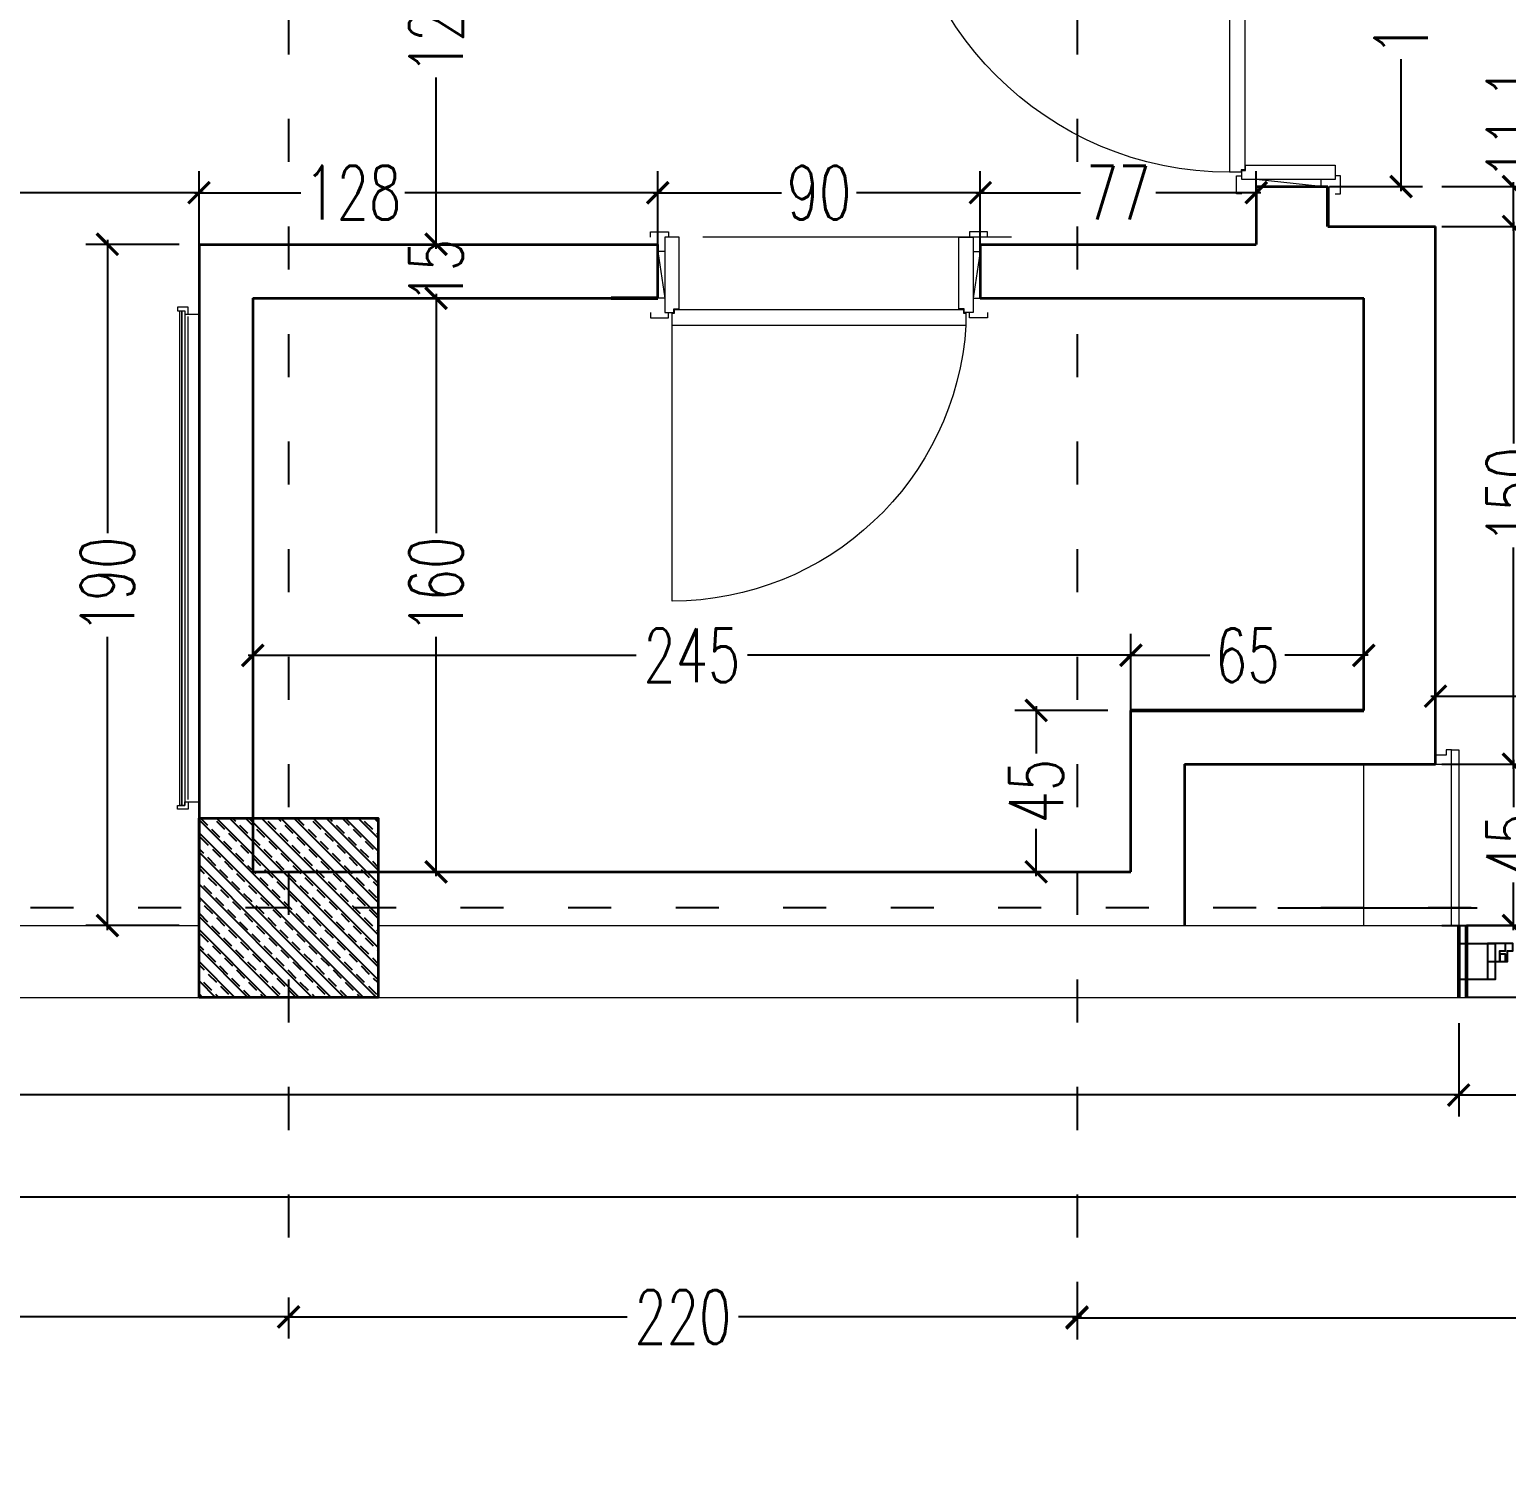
# Model space of a CAD drawing. Header units: centimetres. Extents: x -3207095 to 15275363, y -32656 to 4798027.
# Drawn here: x 690689.6 to 691101.7, y 4436687.6 to 4437088.7 of the extents above; entities that cross this region are included whole.
import ezdxf

# ---------------------------------------------------------------- set-up
doc = ezdxf.new("R2010")
doc.units = ezdxf.units.CM
doc.linetypes.add('ACAD_ISO03W100', pattern=[30, 12, -18])
doc.linetypes.add('DUZ', pattern=[500, 500])
doc.layers.get('0').update_dxf_attribs({"color": 1, "linetype": 'DUZ'})
for name, color, linetype in [('0 MC MAHAL', 94, 'Continuous'), ('AGAC', 116, 'Continuous'), ('DIM', 1, 'DUZ'), ('KOLTAR_F', 145, 'Continuous'), ('PEN', 161, 'Continuous'), ('pen.kap.olc', 205, 'Continuous')]:
    doc.layers.add(name, color=color, linetype=linetype)
for name, color, linetype, lineweight in [('DUV', 220, 'Continuous', 50), ('DUVAR', 7, 'Continuous', 35), ('FE_MOBTEF.2', 33, 'Continuous', 18), ('iç duvar', 7, 'Continuous', 50), ('KAPEN', 151, 'Continuous', 9), ('KOLON_F', 3, 'Continuous', 35)]:
    doc.layers.add(name, color=color, linetype=linetype, lineweight=lineweight)
doc.styles.add('DIM', font='ROMANSTW.SHX', dxfattribs={"width": 0.7})
doc.dimstyles.new('1_100', dxfattribs={"dimtxt": 15, "dimasz": 6, "dimexe": 6, "dimexo": 0, "dimgap": 2, "dimtad": 0, "dimdec": 1, "dimzin": 11, "dimdsep": 46, "dimtxsty": 'DIM', "dimblk": 'ARCHTICK', "dimcen": 3, "dimdle": 1.25, "dimclrt": 2, "dimadec": 0, "dimazin": 0, "dimtfac": 1.25, "dimtdec": 1, "dimtix": 1, "dimtofl": 0, "dimtmove": 1, "dimatfit": 3, "dimldrblk": 'ARCHTICK', "dimfxl": 20, "dimfxlon": 1, "dimtolj": 1, "dimtzin": 0, "dimarcsym": 0})

# ---------------------------------------------------------------- blocks, each defined once
blk = doc.blocks.new('new block')
at = {"layer": 'KAPEN'}
for p, q in [((105202.0528, 48261.8596), (105202.0198, 48261.8596)), ((105202.0528, 48261.8526), (105202.0528, 48261.8596)), ((105202.0628, 48261.8526), (105202.0528, 48261.8526)), ((105202.0628, 48261.0466), (105202.0628, 48261.8526)), ((105201.2498, 48261.0396), (105202.0528, 48261.0396)), ((105202.0528, 48261.0466), (105202.0628, 48261.0466)), ((105202.0528, 48261.0396), (105202.0528, 48261.0466))]:
    blk.add_line(p, q, dxfattribs=at)
for points in [[(105202.0548, 48261.9196), (105202.0398, 48261.9196), (105202.0398, 48261.8696), (105202.0548, 48261.8696)], [(105202.2648, 48261.9196), (105202.2798, 48261.9196), (105202.2798, 48261.8696), (105202.2648, 48261.8696)], [(105202.2248, 48261.8796), (105202.2248, 48261.8996), (105202.0948, 48261.8796), (105202.0948, 48261.8996)], [(105202.0198, 48261.0396), (105202.0198, 48261.8596)], [(105202.0548, 48260.9796), (105202.0398, 48260.9796), (105202.0398, 48261.0296), (105202.0548, 48261.0296)], [(105202.2248, 48261.0196), (105202.2248, 48260.9996), (105202.0948, 48261.0196), (105202.0948, 48260.9996)], [(105202.2648, 48260.9796), (105202.2798, 48260.9796), (105202.2798, 48261.0296), (105202.2648, 48261.0296)]]:
    blk.add_lwpolyline(points, dxfattribs=at)
for points in [[(105202.0548, 48261.8796), (105202.0548, 48261.8546), (105202.0648, 48261.8546), (105202.0648, 48261.8396), (105202.2648, 48261.8396), (105202.2648, 48261.8796)], [(105202.0548, 48261.0196), (105202.0548, 48261.0446), (105202.0648, 48261.0446), (105202.0648, 48261.0596), (105202.2648, 48261.0596), (105202.2648, 48261.0196)]]:
    blk.add_lwpolyline(points, close=True, dxfattribs=at)
blk.add_arc((105202.0715, 48261.0396), 0.8216, 93.6023, 180, dxfattribs=at)
blk = doc.blocks.new('K210')
for p, q in [((0.04, 0.985), (0.04, 0.032)), ((0.96, 0.032), (0.96, 0.065)), ((0.04, 0.032), (0.047, 0.032)), ((0.047, 0.032), (0.047, 0.022)), ((0.047, 0.022), (0.953, 0.022)), ((0.953, 0.032), (0.96, 0.032)), ((0.953, 0.022), (0.953, 0.032))]:
    blk.add_line(p, q)
for points in [[(-0.02, 0.03), (-0.02, 0.045), (0.03, 0.045), (0.03, 0.03)], [(0.04, 0.065), (0.96, 0.065)], [(1.02, 0.03), (1.02, 0.045), (0.97, 0.045), (0.97, 0.03)], [(0.02, -0.19), (0, -0.19), (0.02, -0.01), (0, -0.01)], [(0.98, -0.19), (1, -0.19), (0.98, -0.01), (1, -0.01)], [(-0.02, -0.23), (-0.02, -0.245), (0.03, -0.245), (0.03, -0.23)], [(1.02, -0.23), (1.02, -0.245), (0.97, -0.245), (0.97, -0.23)]]:
    blk.add_lwpolyline(points)
for points in [[(0.02, 0.03), (0.045, 0.03), (0.045, 0.02), (0.06, 0.02), (0.06, -0.23), (0.02, -0.23)], [(0.98, 0.03), (0.955, 0.03), (0.955, 0.02), (0.94, 0.02), (0.94, -0.23), (0.98, -0.23)]]:
    blk.add_lwpolyline(points, close=True)
blk.add_arc((0.04, 0.065), 0.92, 0, 90)
blk = doc.blocks.new('rgtkjıtdkfgölv')
at = {"layer": 'FE_MOBTEF.2'}
for p, q in [((104445.9079, 48877.9319), (104445.8879, 48877.9319)), ((104445.8879, 48877.9319), (104445.8879, 48877.9019)), ((104445.9076, 48877.9319), (104445.9076, 48877.9619)), ((104445.9079, 48877.9219), (104445.9079, 48877.9319)), ((104447.2612, 48877.9319), (104445.9143, 48877.9319)), ((104447.2679, 48877.9319), (104447.2679, 48877.9619)), ((104447.2679, 48877.9319), (104447.2879, 48877.9319)), ((104447.2679, 48877.9219), (104447.2679, 48877.9319)), ((104447.2879, 48877.9319), (104447.2879, 48877.9019)), ((104445.8879, 48877.9019), (104445.8979, 48877.9019)), ((104445.8979, 48877.9139), (104445.8979, 48877.9219)), ((104445.8979, 48877.9219), (104447.2779, 48877.9219)), ((104445.8979, 48877.9219), (104445.9079, 48877.9219)), ((104445.8979, 48877.9019), (104445.8979, 48877.9219)), ((104445.8979, 48877.9079), (104445.8979, 48877.9139)), ((104445.8979, 48877.9139), (104447.2779, 48877.9139)), ((104447.2779, 48877.9139), (104445.8979, 48877.9139)), ((104447.2779, 48877.9079), (104445.8979, 48877.9079)), ((104447.2779, 48877.9219), (104447.2679, 48877.9219)), ((104447.2779, 48877.9019), (104447.2779, 48877.9219)), ((104447.2779, 48877.9219), (104447.2779, 48877.9139)), ((104447.2779, 48877.9139), (104447.2779, 48877.9079)), ((104447.2879, 48877.9019), (104447.2779, 48877.9019))]:
    blk.add_line(p, q, dxfattribs=at)
blk = doc.blocks.new('_ArchTick')
at = {"color": 0, "linetype": 'ByBlock', "const_width": 0.15}
blk.add_lwpolyline([(-0.5, -0.5), (0.5, 0.5)], dxfattribs=at)
blk = doc.blocks.new('*D4764')
at = {"layer": 'Defpoints', "color": 0, "linetype": 'Continuous', "lineweight": 5, "transparency": 16777216}
for p in [(691256.93, 4439776.56), (691076.93, 4439758.74), (691256.93, -32656.41)]:
    blk.add_point(p, dxfattribs=at)
at = {"layer": 'DIM', "color": 0, "linetype": 'Continuous', "lineweight": -2, "transparency": 16777216}
for p, q in [((691076.93, 4439758.74), (691076.93, 4439782.56)), ((691256.93, 4439756.56), (691256.93, 4439782.56)), ((691075.68, 4439776.56), (691152.43, 4439776.56)), ((691258.18, 4439776.56), (691181.43, 4439776.56))]:
    blk.add_line(p, q, dxfattribs=at)
at = {"layer": 'DIM', "color": 0, "linetype": 'Continuous', "lineweight": -2, "transparency": 16777216, "xscale": 6, "yscale": 6, "zscale": 6, "rotation": 180}
blk.add_blockref('_ArchTick', (691076.93, 4439776.56), dxfattribs=at)
at = {"layer": 'DIM', "color": 0, "linetype": 'Continuous', "lineweight": -2, "transparency": 16777216, "xscale": 6, "yscale": 6, "zscale": 6}
blk.add_blockref('_ArchTick', (691256.93, 4439776.56), dxfattribs=at)
at = {"layer": 'DIM', "color": 2, "linetype": 'Continuous', "lineweight": 5, "transparency": 16777216, "insert": (691166.93, 4439776.56), "char_height": 15, "attachment_point": 5, "style": 'DIM'}
blk.add_mtext('\\A1;180', dxfattribs=at)
blk = doc.blocks.new('*D4738')
at = {"layer": 'Defpoints', "color": 0, "linetype": 'Continuous', "lineweight": 5, "transparency": 16777216}
for p in [(690216.93, 4436818.74), (691088.43, 4436818.74), (691088.43, 4436791.51)]:
    blk.add_point(p, dxfattribs=at)
at = {"layer": 'DIM', "color": 0, "linetype": 'Continuous', "lineweight": -2, "transparency": 16777216}
for p, q in [((690216.93, 4436811.51), (690216.93, 4436785.51)), ((691088.43, 4436811.51), (691088.43, 4436785.51)), ((690215.68, 4436791.51), (690630.68, 4436791.51)), ((691089.68, 4436791.51), (690674.68, 4436791.51))]:
    blk.add_line(p, q, dxfattribs=at)
at = {"layer": 'DIM', "color": 0, "linetype": 'Continuous', "lineweight": -2, "transparency": 16777216, "xscale": 6, "yscale": 6, "zscale": 6, "rotation": 180}
blk.add_blockref('_ArchTick', (690216.93, 4436791.51), dxfattribs=at)
at = {"layer": 'DIM', "color": 0, "linetype": 'Continuous', "lineweight": -2, "transparency": 16777216, "xscale": 6, "yscale": 6, "zscale": 6}
blk.add_blockref('_ArchTick', (691088.43, 4436791.51), dxfattribs=at)
at = {"layer": 'DIM', "color": 2, "linetype": 'Continuous', "lineweight": 5, "transparency": 16777216, "insert": (690652.68, 4436791.51), "char_height": 15, "attachment_point": 5, "style": 'DIM'}
blk.add_mtext('\\A1;871.5', dxfattribs=at)
blk = doc.blocks.new('*D4739')
at = {"layer": 'Defpoints', "color": 0, "linetype": 'Continuous', "lineweight": 5, "transparency": 16777216}
for p in [(691088.43, 4436818.74), (691256.93, 4436818.74), (691256.93, 4436791.51)]:
    blk.add_point(p, dxfattribs=at)
at = {"layer": 'DIM', "color": 0, "linetype": 'Continuous', "lineweight": -2, "transparency": 16777216}
for p, q in [((691088.43, 4436811.51), (691088.43, 4436785.51)), ((691256.93, 4436811.51), (691256.93, 4436785.51)), ((691087.18, 4436791.51), (691150.68, 4436791.51)), ((691258.18, 4436791.51), (691194.68, 4436791.51))]:
    blk.add_line(p, q, dxfattribs=at)
at = {"layer": 'DIM', "color": 0, "linetype": 'Continuous', "lineweight": -2, "transparency": 16777216, "xscale": 6, "yscale": 6, "zscale": 6, "rotation": 180}
blk.add_blockref('_ArchTick', (691088.43, 4436791.51), dxfattribs=at)
at = {"layer": 'DIM', "color": 0, "linetype": 'Continuous', "lineweight": -2, "transparency": 16777216, "xscale": 6, "yscale": 6, "zscale": 6}
blk.add_blockref('_ArchTick', (691256.93, 4436791.51), dxfattribs=at)
at = {"layer": 'DIM', "color": 2, "linetype": 'Continuous', "lineweight": 5, "transparency": 16777216, "insert": (691172.68, 4436791.51), "char_height": 15, "attachment_point": 5, "style": 'DIM'}
blk.add_mtext('\\A1;168.5', dxfattribs=at)
blk = doc.blocks.new('*D4741')
at = {"layer": 'Defpoints', "color": 0, "linetype": 'Continuous', "lineweight": 5, "transparency": 16777216}
for p in [(690216.93, 4436785.51), (693966.93, 4436785.51), (693966.93, 4436763.08)]:
    blk.add_point(p, dxfattribs=at)
at = {"layer": 'DIM', "color": 0, "linetype": 'Continuous', "lineweight": -2, "transparency": 16777216}
for p, q in [((690216.93, 4436783.08), (690216.93, 4436757.08)), ((693966.93, 4436783.08), (693966.93, 4436757.08)), ((690215.68, 4436763.08), (692071.43, 4436763.08)), ((693968.18, 4436763.08), (692112.43, 4436763.08))]:
    blk.add_line(p, q, dxfattribs=at)
at = {"layer": 'DIM', "color": 0, "linetype": 'Continuous', "lineweight": -2, "transparency": 16777216, "xscale": 6, "yscale": 6, "zscale": 6, "rotation": 180}
blk.add_blockref('_ArchTick', (690216.93, 4436763.08), dxfattribs=at)
at = {"layer": 'DIM', "color": 0, "linetype": 'Continuous', "lineweight": -2, "transparency": 16777216, "xscale": 6, "yscale": 6, "zscale": 6}
blk.add_blockref('_ArchTick', (693966.93, 4436763.08), dxfattribs=at)
at = {"layer": 'DIM', "color": 2, "linetype": 'Continuous', "lineweight": 5, "transparency": 16777216, "insert": (692091.93, 4436763.08), "char_height": 15, "attachment_point": 5, "style": 'DIM'}
blk.add_mtext('\\A1;3750', dxfattribs=at)
blk = doc.blocks.new('*D4743')
at = {"layer": 'Defpoints', "color": 0, "linetype": 'Continuous', "lineweight": 5, "transparency": 16777216}
for p in [(690241.93, 4436735.04), (690761.93, 4436735.04), (690761.93, 4436729.6)]:
    blk.add_point(p, dxfattribs=at)
at = {"layer": 'DIM', "color": 0, "linetype": 'Continuous', "lineweight": -2, "transparency": 16777216}
for p, q in [((690241.93, 4436735.04), (690241.93, 4436723.6)), ((690761.93, 4436735.04), (690761.93, 4436723.6)), ((690240.68, 4436729.6), (690486.43, 4436729.6)), ((690763.18, 4436729.6), (690517.43, 4436729.6))]:
    blk.add_line(p, q, dxfattribs=at)
at = {"layer": 'DIM', "color": 0, "linetype": 'Continuous', "lineweight": -2, "transparency": 16777216, "xscale": 6, "yscale": 6, "zscale": 6, "rotation": 180}
blk.add_blockref('_ArchTick', (690241.93, 4436729.6), dxfattribs=at)
at = {"layer": 'DIM', "color": 0, "linetype": 'Continuous', "lineweight": -2, "transparency": 16777216, "xscale": 6, "yscale": 6, "zscale": 6}
blk.add_blockref('_ArchTick', (690761.93, 4436729.6), dxfattribs=at)
at = {"layer": 'DIM', "color": 2, "linetype": 'Continuous', "lineweight": 5, "transparency": 16777216, "insert": (690501.93, 4436729.6), "char_height": 15, "attachment_point": 5, "style": 'DIM'}
blk.add_mtext('\\A1;520', dxfattribs=at)
blk = doc.blocks.new('*D4744')
at = {"layer": 'Defpoints', "color": 0, "linetype": 'Continuous', "lineweight": 5, "transparency": 16777216}
for p in [(690981.93, 4436739.41), (690761.93, 4436735.04), (690981.93, 4436729.6)]:
    blk.add_point(p, dxfattribs=at)
at = {"layer": 'DIM', "color": 0, "linetype": 'Continuous', "lineweight": -2, "transparency": 16777216}
for p, q in [((690981.93, 4436739.41), (690981.93, 4436723.6)), ((690761.93, 4436735.04), (690761.93, 4436723.6)), ((690760.68, 4436729.6), (690856.43, 4436729.6)), ((690983.18, 4436729.6), (690887.43, 4436729.6))]:
    blk.add_line(p, q, dxfattribs=at)
at = {"layer": 'DIM', "color": 0, "linetype": 'Continuous', "lineweight": -2, "transparency": 16777216, "xscale": 6, "yscale": 6, "zscale": 6, "rotation": 180}
blk.add_blockref('_ArchTick', (690761.93, 4436729.6), dxfattribs=at)
at = {"layer": 'DIM', "color": 0, "linetype": 'Continuous', "lineweight": -2, "transparency": 16777216, "xscale": 6, "yscale": 6, "zscale": 6}
blk.add_blockref('_ArchTick', (690981.93, 4436729.6), dxfattribs=at)
at = {"layer": 'DIM', "color": 2, "linetype": 'Continuous', "lineweight": 5, "transparency": 16777216, "insert": (690871.93, 4436729.6), "char_height": 15, "attachment_point": 5, "style": 'DIM'}
blk.add_mtext('\\A1;220', dxfattribs=at)
blk = doc.blocks.new('*D4745')
at = {"layer": 'Defpoints', "color": 0, "linetype": 'Continuous', "lineweight": 5, "transparency": 16777216}
for p in [(690981.93, 4436735.04), (691281.93, 4436736.51), (691281.93, 4436729.32)]:
    blk.add_point(p, dxfattribs=at)
at = {"layer": 'DIM', "color": 0, "linetype": 'Continuous', "lineweight": -2, "transparency": 16777216}
for p, q in [((690981.93, 4436735.04), (690981.93, 4436723.32)), ((691281.93, 4436736.51), (691281.93, 4436723.32)), ((690980.68, 4436729.32), (691116.43, 4436729.32)), ((691283.18, 4436729.32), (691147.43, 4436729.32))]:
    blk.add_line(p, q, dxfattribs=at)
at = {"layer": 'DIM', "color": 0, "linetype": 'Continuous', "lineweight": -2, "transparency": 16777216, "xscale": 6, "yscale": 6, "zscale": 6, "rotation": 180}
blk.add_blockref('_ArchTick', (690981.93, 4436729.32), dxfattribs=at)
at = {"layer": 'DIM', "color": 0, "linetype": 'Continuous', "lineweight": -2, "transparency": 16777216, "xscale": 6, "yscale": 6, "zscale": 6}
blk.add_blockref('_ArchTick', (691281.93, 4436729.32), dxfattribs=at)
at = {"layer": 'DIM', "color": 2, "linetype": 'Continuous', "lineweight": 5, "transparency": 16777216, "insert": (691131.93, 4436729.32), "char_height": 15, "attachment_point": 5, "style": 'DIM'}
blk.add_mtext('\\A1;300', dxfattribs=at)
blk = doc.blocks.new('*D5756')
at = {"layer": 'Defpoints', "color": 0, "linetype": 'Continuous', "lineweight": 5, "transparency": 16777216}
for p in [(690786.93, 4437150.74), (690786.93, 4437028.74), (690803.08, 4437028.74)]:
    blk.add_point(p, dxfattribs=at)
at = {"layer": 'DIM', "color": 0, "linetype": 'Continuous', "lineweight": -2, "transparency": 16777216}
for p, q in [((690786.93, 4437150.74), (690809.08, 4437150.74)), ((690803.08, 4437151.99), (690803.08, 4437104.24)), ((690803.08, 4437027.49), (690803.08, 4437075.24)), ((690786.93, 4437028.74), (690809.08, 4437028.74))]:
    blk.add_line(p, q, dxfattribs=at)
at = {"layer": 'DIM', "color": 0, "linetype": 'Continuous', "lineweight": -2, "transparency": 16777216, "xscale": 6, "yscale": 6, "zscale": 6}
for p, rotation in [((690803.08, 4437150.74), 90), ((690803.08, 4437028.74), 270)]:
    blk.add_blockref('_ArchTick', p, dxfattribs=dict(at, rotation=rotation))
at = {"layer": 'DIM', "color": 2, "linetype": 'Continuous', "lineweight": 5, "transparency": 16777216, "insert": (690803.08, 4437089.74), "char_height": 15, "attachment_point": 5, "rotation": 90, "style": 'DIM'}
blk.add_mtext('\\A1;122', dxfattribs=at)
blk = doc.blocks.new('*D5757')
at = {"layer": 'Defpoints', "color": 0, "linetype": 'Continuous', "lineweight": 5, "transparency": 16777216}
for p in [(690736.93, 4437028.74), (690711.37, 4436838.74), (690736.93, 4436838.74)]:
    blk.add_point(p, dxfattribs=at)
at = {"layer": 'DIM', "color": 0, "linetype": 'Continuous', "lineweight": -2, "transparency": 16777216}
for p, q in [((690731.37, 4437028.74), (690705.37, 4437028.74)), ((690711.37, 4437029.99), (690711.37, 4436948.24)), ((690711.37, 4436837.49), (690711.37, 4436919.24)), ((690731.37, 4436838.74), (690705.37, 4436838.74))]:
    blk.add_line(p, q, dxfattribs=at)
at = {"layer": 'DIM', "color": 0, "linetype": 'Continuous', "lineweight": -2, "transparency": 16777216, "xscale": 6, "yscale": 6, "zscale": 6}
for p, rotation in [((690711.37, 4437028.74), 90), ((690711.37, 4436838.74), 270)]:
    blk.add_blockref('_ArchTick', p, dxfattribs=dict(at, rotation=rotation))
at = {"layer": 'DIM', "color": 2, "linetype": 'Continuous', "lineweight": 5, "transparency": 16777216, "insert": (690711.37, 4436933.74), "char_height": 15, "attachment_point": 5, "rotation": 90, "style": 'DIM'}
blk.add_mtext('\\A1;190', dxfattribs=at)
blk = doc.blocks.new('*D5758')
at = {"layer": 'Defpoints', "color": 0, "linetype": 'Continuous', "lineweight": 5, "transparency": 16777216}
for p in [(690751.93, 4436914.13), (690751.93, 4436898.74), (690996.93, 4436898.74)]:
    blk.add_point(p, dxfattribs=at)
at = {"layer": 'DIM', "color": 0, "linetype": 'Continuous', "lineweight": -2, "transparency": 16777216}
for p, q in [((690751.93, 4436898.74), (690751.93, 4436920.13)), ((690996.93, 4436898.74), (690996.93, 4436920.13)), ((690750.68, 4436914.13), (690858.93, 4436914.13)), ((690998.18, 4436914.13), (690889.93, 4436914.13))]:
    blk.add_line(p, q, dxfattribs=at)
at = {"layer": 'DIM', "color": 0, "linetype": 'Continuous', "lineweight": -2, "transparency": 16777216, "xscale": 6, "yscale": 6, "zscale": 6, "rotation": 180}
blk.add_blockref('_ArchTick', (690751.93, 4436914.13), dxfattribs=at)
at = {"layer": 'DIM', "color": 0, "linetype": 'Continuous', "lineweight": -2, "transparency": 16777216, "xscale": 6, "yscale": 6, "zscale": 6}
blk.add_blockref('_ArchTick', (690996.93, 4436914.13), dxfattribs=at)
at = {"layer": 'DIM', "color": 2, "linetype": 'Continuous', "lineweight": 5, "transparency": 16777216, "insert": (690874.43, 4436914.13), "char_height": 15, "attachment_point": 5, "style": 'DIM'}
blk.add_mtext('\\A1;245', dxfattribs=at)
blk = doc.blocks.new('*D5759')
at = {"layer": 'Defpoints', "color": 0, "linetype": 'Continuous', "lineweight": 5, "transparency": 16777216}
for p in [(691061.93, 4436914.13), (690996.93, 4436898.74), (691061.93, 4436898.74)]:
    blk.add_point(p, dxfattribs=at)
at = {"layer": 'DIM', "color": 0, "linetype": 'Continuous', "lineweight": -2, "transparency": 16777216}
for p, q in [((690996.93, 4436898.74), (690996.93, 4436920.13)), ((691061.93, 4436898.74), (691061.93, 4436920.13)), ((690995.68, 4436914.13), (691018.93, 4436914.13)), ((691063.18, 4436914.13), (691039.93, 4436914.13))]:
    blk.add_line(p, q, dxfattribs=at)
at = {"layer": 'DIM', "color": 0, "linetype": 'Continuous', "lineweight": -2, "transparency": 16777216, "xscale": 6, "yscale": 6, "zscale": 6, "rotation": 180}
blk.add_blockref('_ArchTick', (690996.93, 4436914.13), dxfattribs=at)
at = {"layer": 'DIM', "color": 0, "linetype": 'Continuous', "lineweight": -2, "transparency": 16777216, "xscale": 6, "yscale": 6, "zscale": 6}
blk.add_blockref('_ArchTick', (691061.93, 4436914.13), dxfattribs=at)
at = {"layer": 'DIM', "color": 2, "linetype": 'Continuous', "lineweight": 5, "transparency": 16777216, "insert": (691029.43, 4436914.13), "char_height": 15, "attachment_point": 5, "style": 'DIM'}
blk.add_mtext('\\A1;65', dxfattribs=at)
blk = doc.blocks.new('*D5760')
at = {"layer": 'Defpoints', "color": 0, "linetype": 'Continuous', "lineweight": 5, "transparency": 16777216}
for p in [(690786.93, 4437028.74), (690786.93, 4437013.74), (690803.08, 4437013.74)]:
    blk.add_point(p, dxfattribs=at)
at = {"layer": 'DIM', "color": 0, "linetype": 'Continuous', "lineweight": -2, "transparency": 16777216}
for p, q in [((690803.08, 4437028.74), (690803.08, 4437034.74)), ((690786.93, 4437028.74), (690809.08, 4437028.74)), ((690786.93, 4437013.74), (690809.08, 4437013.74)), ((690803.08, 4437013.74), (690803.08, 4437007.74))]:
    blk.add_line(p, q, dxfattribs=at)
at = {"layer": 'DIM', "color": 0, "linetype": 'Continuous', "lineweight": -2, "transparency": 16777216, "xscale": 6, "yscale": 6, "zscale": 6}
for p, rotation in [((690803.08, 4437028.74), 270), ((690803.08, 4437013.74), 90)]:
    blk.add_blockref('_ArchTick', p, dxfattribs=dict(at, rotation=rotation))
at = {"layer": 'DIM', "color": 2, "linetype": 'Continuous', "lineweight": 5, "transparency": 16777216, "insert": (690803.08, 4437021.24), "char_height": 15, "attachment_point": 5, "rotation": 90, "style": 'DIM'}
blk.add_mtext('\\A1;15', dxfattribs=at)
blk = doc.blocks.new('*D5761')
at = {"layer": 'Defpoints', "color": 0, "linetype": 'Continuous', "lineweight": 5, "transparency": 16777216}
for p in [(691051.93, 4437144.85), (691072.34, 4437144.85), (691051.93, 4437044.85)]:
    blk.add_point(p, dxfattribs=at)
at = {"layer": 'DIM', "color": 0, "linetype": 'Continuous', "lineweight": -2, "transparency": 16777216}
for p, q in [((691052.34, 4437144.85), (691078.34, 4437144.85)), ((691072.34, 4437146.1), (691072.34, 4437109.35)), ((691072.34, 4437043.6), (691072.34, 4437080.35)), ((691052.34, 4437044.85), (691078.34, 4437044.85))]:
    blk.add_line(p, q, dxfattribs=at)
at = {"layer": 'DIM', "color": 0, "linetype": 'Continuous', "lineweight": -2, "transparency": 16777216, "xscale": 6, "yscale": 6, "zscale": 6}
for p, rotation in [((691072.34, 4437144.85), 90), ((691072.34, 4437044.85), 270)]:
    blk.add_blockref('_ArchTick', p, dxfattribs=dict(at, rotation=rotation))
at = {"layer": 'DIM', "color": 2, "linetype": 'Continuous', "lineweight": 5, "transparency": 16777216, "insert": (691072.34, 4437094.85), "char_height": 15, "attachment_point": 5, "rotation": 90, "style": 'DIM'}
blk.add_mtext('\\A1;100', dxfattribs=at)
blk = doc.blocks.new('*D5799')
at = {"layer": 'Defpoints', "color": 0, "linetype": 'Continuous', "lineweight": 5, "transparency": 16777216}
for p in [(690786.93, 4437013.74), (690800.57, 4436853.74), (690803.08, 4436853.74)]:
    blk.add_point(p, dxfattribs=at)
at = {"layer": 'DIM', "color": 0, "linetype": 'Continuous', "lineweight": -2, "transparency": 16777216}
for p, q in [((690803.08, 4437014.99), (690803.08, 4436948.24)), ((690786.93, 4437013.74), (690809.08, 4437013.74)), ((690803.08, 4436852.49), (690803.08, 4436919.24)), ((690800.57, 4436853.74), (690809.08, 4436853.74))]:
    blk.add_line(p, q, dxfattribs=at)
at = {"layer": 'DIM', "color": 0, "linetype": 'Continuous', "lineweight": -2, "transparency": 16777216, "xscale": 6, "yscale": 6, "zscale": 6}
for p, rotation in [((690803.08, 4437013.74), 90), ((690803.08, 4436853.74), 270)]:
    blk.add_blockref('_ArchTick', p, dxfattribs=dict(at, rotation=rotation))
at = {"layer": 'DIM', "color": 2, "linetype": 'Continuous', "lineweight": 5, "transparency": 16777216, "insert": (690803.08, 4436933.74), "char_height": 15, "attachment_point": 5, "rotation": 90, "style": 'DIM'}
blk.add_mtext('\\A1;160', dxfattribs=at)
blk = doc.blocks.new('*D5800')
at = {"layer": 'Defpoints', "color": 0, "linetype": 'Continuous', "lineweight": 5, "transparency": 16777216}
for p in [(690954.93, 4437043.16), (690954.93, 4437028.74), (691031.93, 4437028.74)]:
    blk.add_point(p, dxfattribs=at)
at = {"layer": 'DIM', "color": 0, "linetype": 'Continuous', "lineweight": -2, "transparency": 16777216}
for p, q in [((690954.93, 4437028.74), (690954.93, 4437049.16)), ((691031.93, 4437028.74), (691031.93, 4437049.16)), ((690953.68, 4437043.16), (690982.93, 4437043.16)), ((691033.18, 4437043.16), (691003.93, 4437043.16))]:
    blk.add_line(p, q, dxfattribs=at)
at = {"layer": 'DIM', "color": 0, "linetype": 'Continuous', "lineweight": -2, "transparency": 16777216, "xscale": 6, "yscale": 6, "zscale": 6, "rotation": 180}
blk.add_blockref('_ArchTick', (690954.93, 4437043.16), dxfattribs=at)
at = {"layer": 'DIM', "color": 0, "linetype": 'Continuous', "lineweight": -2, "transparency": 16777216, "xscale": 6, "yscale": 6, "zscale": 6}
blk.add_blockref('_ArchTick', (691031.93, 4437043.16), dxfattribs=at)
at = {"layer": 'DIM', "color": 2, "linetype": 'Continuous', "lineweight": 5, "transparency": 16777216, "insert": (690993.43, 4437043.16), "char_height": 15, "attachment_point": 5, "style": 'DIM'}
blk.add_mtext('\\A1;77', dxfattribs=at)
blk = doc.blocks.new('*D5801')
at = {"layer": 'Defpoints', "color": 0, "linetype": 'Continuous', "lineweight": 5, "transparency": 16777216}
for p in [(690864.93, 4437043.16), (690954.93, 4437028.74), (690864.93, 4437026.74)]:
    blk.add_point(p, dxfattribs=at)
at = {"layer": 'DIM', "color": 0, "linetype": 'Continuous', "lineweight": -2, "transparency": 16777216}
for p, q in [((690864.93, 4437026.74), (690864.93, 4437049.16)), ((690954.93, 4437028.74), (690954.93, 4437049.16)), ((690863.68, 4437043.16), (690899.43, 4437043.16)), ((690956.18, 4437043.16), (690920.43, 4437043.16))]:
    blk.add_line(p, q, dxfattribs=at)
at = {"layer": 'DIM', "color": 0, "linetype": 'Continuous', "lineweight": -2, "transparency": 16777216, "xscale": 6, "yscale": 6, "zscale": 6, "rotation": 180}
blk.add_blockref('_ArchTick', (690864.93, 4437043.16), dxfattribs=at)
at = {"layer": 'DIM', "color": 0, "linetype": 'Continuous', "lineweight": -2, "transparency": 16777216, "xscale": 6, "yscale": 6, "zscale": 6}
blk.add_blockref('_ArchTick', (690954.93, 4437043.16), dxfattribs=at)
at = {"layer": 'DIM', "color": 2, "linetype": 'Continuous', "lineweight": 5, "transparency": 16777216, "insert": (690909.93, 4437043.16), "char_height": 15, "attachment_point": 5, "style": 'DIM'}
blk.add_mtext('\\A1;90', dxfattribs=at)
blk = doc.blocks.new('*D4861')
at = {"layer": 'Defpoints', "color": 0, "linetype": 'Continuous', "lineweight": 5, "transparency": 16777216}
for p in [(690736.93, 4437043.16), (690736.93, 4437026.74), (690864.93, 4437026.74)]:
    blk.add_point(p, dxfattribs=at)
at = {"layer": 'DIM', "color": 0, "linetype": 'Continuous', "lineweight": -2, "transparency": 16777216}
for p, q in [((690736.93, 4437026.74), (690736.93, 4437049.16)), ((690864.93, 4437026.74), (690864.93, 4437049.16)), ((690735.68, 4437043.16), (690765.34, 4437043.16)), ((690866.18, 4437043.16), (690794.34, 4437043.16))]:
    blk.add_line(p, q, dxfattribs=at)
at = {"layer": 'DIM', "color": 0, "linetype": 'Continuous', "lineweight": -2, "transparency": 16777216, "xscale": 6, "yscale": 6, "zscale": 6, "rotation": 180}
blk.add_blockref('_ArchTick', (690736.93, 4437043.16), dxfattribs=at)
at = {"layer": 'DIM', "color": 0, "linetype": 'Continuous', "lineweight": -2, "transparency": 16777216, "xscale": 6, "yscale": 6, "zscale": 6}
blk.add_blockref('_ArchTick', (690864.93, 4437043.16), dxfattribs=at)
at = {"layer": 'DIM', "color": 2, "linetype": 'Continuous', "lineweight": 5, "transparency": 16777216, "insert": (690779.84, 4437043.16), "char_height": 15, "attachment_point": 5, "style": 'DIM'}
blk.add_mtext('\\A1;128', dxfattribs=at)
blk = doc.blocks.new('*D5802')
at = {"layer": 'Defpoints', "color": 0, "linetype": 'Continuous', "lineweight": 5, "transparency": 16777216}
for p in [(690236.93, 4437043.16), (690236.93, 4437028.74), (690736.93, 4437028.74)]:
    blk.add_point(p, dxfattribs=at)
at = {"layer": 'DIM', "color": 0, "linetype": 'Continuous', "lineweight": -2, "transparency": 16777216}
for p, q in [((690236.93, 4437028.74), (690236.93, 4437049.16)), ((690736.93, 4437028.74), (690736.93, 4437049.16)), ((690235.68, 4437043.16), (690471.43, 4437043.16)), ((690738.18, 4437043.16), (690502.43, 4437043.16))]:
    blk.add_line(p, q, dxfattribs=at)
at = {"layer": 'DIM', "color": 0, "linetype": 'Continuous', "lineweight": -2, "transparency": 16777216, "xscale": 6, "yscale": 6, "zscale": 6, "rotation": 180}
blk.add_blockref('_ArchTick', (690236.93, 4437043.16), dxfattribs=at)
at = {"layer": 'DIM', "color": 0, "linetype": 'Continuous', "lineweight": -2, "transparency": 16777216, "xscale": 6, "yscale": 6, "zscale": 6}
blk.add_blockref('_ArchTick', (690736.93, 4437043.16), dxfattribs=at)
at = {"layer": 'DIM', "color": 2, "linetype": 'Continuous', "lineweight": 5, "transparency": 16777216, "insert": (690486.93, 4437043.16), "char_height": 15, "attachment_point": 5, "style": 'DIM'}
blk.add_mtext('\\A1;500', dxfattribs=at)
blk = doc.blocks.new('*D5708')
at = {"layer": 'Defpoints', "color": 0, "linetype": 'Continuous', "lineweight": 5, "transparency": 16777216}
for p in [(690970.53, 4436898.74), (690996.93, 4436898.74), (690996.93, 4436853.74)]:
    blk.add_point(p, dxfattribs=at)
at = {"layer": 'DIM', "color": 0, "linetype": 'Continuous', "lineweight": -2, "transparency": 16777216}
for p, q in [((690970.53, 4436899.99), (690970.53, 4436886.74)), ((690990.53, 4436898.74), (690964.53, 4436898.74)), ((690970.53, 4436852.49), (690970.53, 4436865.74)), ((690990.53, 4436853.74), (690964.53, 4436853.74))]:
    blk.add_line(p, q, dxfattribs=at)
at = {"layer": 'DIM', "color": 0, "linetype": 'Continuous', "lineweight": -2, "transparency": 16777216, "xscale": 6, "yscale": 6, "zscale": 6}
for p, rotation in [((690970.53, 4436898.74), 90), ((690970.53, 4436853.74), 270)]:
    blk.add_blockref('_ArchTick', p, dxfattribs=dict(at, rotation=rotation))
at = {"layer": 'DIM', "color": 2, "linetype": 'Continuous', "lineweight": 5, "transparency": 16777216, "insert": (690970.53, 4436876.24), "char_height": 15, "attachment_point": 5, "rotation": 90, "style": 'DIM'}
blk.add_mtext('\\A1;45', dxfattribs=at)
blk = doc.blocks.new('*D5806')
at = {"layer": 'Defpoints', "color": 0, "linetype": 'Continuous', "lineweight": 5, "transparency": 16777216}
for p in [(691081.93, 4437033.74), (691081.93, 4436883.74), (691103.7, 4436883.74)]:
    blk.add_point(p, dxfattribs=at)
at = {"layer": 'DIM', "color": 0, "linetype": 'Continuous', "lineweight": -2, "transparency": 16777216}
for p, q in [((691083.7, 4437033.74), (691109.7, 4437033.74)), ((691103.7, 4437034.99), (691103.7, 4436973.24)), ((691103.7, 4436882.49), (691103.7, 4436944.24)), ((691083.7, 4436883.74), (691109.7, 4436883.74))]:
    blk.add_line(p, q, dxfattribs=at)
at = {"layer": 'DIM', "color": 0, "linetype": 'Continuous', "lineweight": -2, "transparency": 16777216, "xscale": 6, "yscale": 6, "zscale": 6}
for p, rotation in [((691103.7, 4437033.74), 90), ((691103.7, 4436883.74), 270)]:
    blk.add_blockref('_ArchTick', p, dxfattribs=dict(at, rotation=rotation))
at = {"layer": 'DIM', "color": 2, "linetype": 'Continuous', "lineweight": 5, "transparency": 16777216, "insert": (691103.7, 4436958.74), "char_height": 15, "attachment_point": 5, "rotation": 90, "style": 'DIM'}
blk.add_mtext('\\A1;150', dxfattribs=at)
blk = doc.blocks.new('*D5807')
at = {"layer": 'Defpoints', "color": 0, "linetype": 'Continuous', "lineweight": 5, "transparency": 16777216}
for p in [(691081.93, 4436883.74), (691081.93, 4436838.74), (691103.7, 4436838.74)]:
    blk.add_point(p, dxfattribs=at)
at = {"layer": 'DIM', "color": 0, "linetype": 'Continuous', "lineweight": -2, "transparency": 16777216}
for p, q in [((691083.7, 4436883.74), (691109.7, 4436883.74)), ((691103.7, 4436884.99), (691103.7, 4436871.74)), ((691103.7, 4436837.49), (691103.7, 4436850.74)), ((691083.7, 4436838.74), (691109.7, 4436838.74))]:
    blk.add_line(p, q, dxfattribs=at)
at = {"layer": 'DIM', "color": 0, "linetype": 'Continuous', "lineweight": -2, "transparency": 16777216, "xscale": 6, "yscale": 6, "zscale": 6}
for p, rotation in [((691103.7, 4436883.74), 90), ((691103.7, 4436838.74), 270)]:
    blk.add_blockref('_ArchTick', p, dxfattribs=dict(at, rotation=rotation))
at = {"layer": 'DIM', "color": 2, "linetype": 'Continuous', "lineweight": 5, "transparency": 16777216, "insert": (691103.7, 4436861.24), "char_height": 15, "attachment_point": 5, "rotation": 90, "style": 'DIM'}
blk.add_mtext('\\A1;45', dxfattribs=at)
blk = doc.blocks.new('*D5808')
at = {"layer": 'Defpoints', "color": 0, "linetype": 'Continuous', "lineweight": 5, "transparency": 16777216}
for p in [(691078.34, 4437044.85), (691103.7, 4437044.85), (691074.5, 4437033.74)]:
    blk.add_point(p, dxfattribs=at)
at = {"layer": 'DIM', "color": 0, "linetype": 'Continuous', "lineweight": -2, "transparency": 16777216}
for p, q in [((691083.7, 4437044.85), (691109.7, 4437044.85)), ((691103.7, 4437032.49), (691103.7, 4437046.1)), ((691083.7, 4437033.74), (691109.7, 4437033.74))]:
    blk.add_line(p, q, dxfattribs=at)
at = {"layer": 'DIM', "color": 0, "linetype": 'Continuous', "lineweight": -2, "transparency": 16777216, "xscale": 6, "yscale": 6, "zscale": 6}
for p, rotation in [((691103.7, 4437044.85), 90), ((691103.7, 4437033.74), 270)]:
    blk.add_blockref('_ArchTick', p, dxfattribs=dict(at, rotation=rotation))
at = {"layer": 'DIM', "color": 2, "linetype": 'Continuous', "lineweight": 5, "transparency": 16777216, "insert": (691103.7, 4437062.56), "char_height": 15, "attachment_point": 5, "rotation": 90, "style": 'DIM'}
blk.add_mtext('\\A1;11.1', dxfattribs=at)
blk = doc.blocks.new('*D5810')
at = {"layer": 'Defpoints', "color": 0, "linetype": 'Continuous', "lineweight": 5, "transparency": 16777216}
for p in [(691081.93, 4436910.61), (691256.93, 4436902.73), (691256.93, 4436868.74)]:
    blk.add_point(p, dxfattribs=at)
at = {"layer": 'DIM', "color": 0, "linetype": 'Continuous', "lineweight": -2, "transparency": 16777216}
for p, q in [((691081.93, 4436910.61), (691081.93, 4436896.73)), ((691256.93, 4436882.73), (691256.93, 4436908.73)), ((691080.68, 4436902.73), (691154.93, 4436902.73)), ((691258.18, 4436902.73), (691183.93, 4436902.73))]:
    blk.add_line(p, q, dxfattribs=at)
at = {"layer": 'DIM', "color": 0, "linetype": 'Continuous', "lineweight": -2, "transparency": 16777216, "xscale": 6, "yscale": 6, "zscale": 6, "rotation": 180}
blk.add_blockref('_ArchTick', (691081.93, 4436902.73), dxfattribs=at)
at = {"layer": 'DIM', "color": 0, "linetype": 'Continuous', "lineweight": -2, "transparency": 16777216, "xscale": 6, "yscale": 6, "zscale": 6}
blk.add_blockref('_ArchTick', (691256.93, 4436902.73), dxfattribs=at)
at = {"layer": 'DIM', "color": 2, "linetype": 'Continuous', "lineweight": 5, "transparency": 16777216, "insert": (691169.43, 4436902.73), "char_height": 15, "attachment_point": 5, "style": 'DIM'}
blk.add_mtext('\\A1;175', dxfattribs=at)

msp = doc.modelspace()

# ---------------------------------------------------------------- hatches: boundary and pattern name
at = {"layer": 'KOLTAR_F'}
h = msp.add_hatch(dxfattribs=at)
h.set_pattern_fill('ANSI33', color=256, angle=90, style=0)
h.set_pattern_definition([(135, (5195149.399, 3776235.264), (-4.4901280605, -4.4901280605), []), (135, (5195149.399, 3776239.754), (-4.4901280605, -4.4901280605), [3.175, -1.5875])])
h.paths.add_polyline_path([(690736.93, 4436818.74), (690736.93, 4436868.74), (690786.93, 4436868.74), (690786.93, 4436818.74)])
h = msp.add_hatch(dxfattribs=at)
h.set_pattern_fill('ANSI33', color=256, angle=90, style=0)
h.set_pattern_definition([(135, (5195889.399, 3776235.264), (-4.4901280605, -4.4901280605), []), (135, (5195889.399, 3776239.754), (-4.4901280605, -4.4901280605), [3.175, -1.5875])])
h.paths.add_polyline_path([(690736.93, 4436818.74), (690736.93, 4436868.74), (690786.93, 4436868.74), (690786.93, 4436818.74)])

# ---------------------------------------------------------------- linework, layer by layer
at = {"color": 232, "linetype": 'ACAD_ISO03W100'}
for p, q in [((690761.93, 4439853.74), (690761.93, 4436723.74)), ((690981.93, 4439853.74), (690981.93, 4436723.74)), ((694061.93, 4436843.74), (690121.93, 4436843.74))]:
    msp.add_line(p, q, dxfattribs=at)
at = {"layer": 'AGAC'}
for p, q in [((691256.93, 4436838.74), (691090.56, 4436838.74)), ((691256.93, 4436818.74), (691090.56, 4436818.74))]:
    msp.add_line(p, q, dxfattribs=at)
at = {"layer": 'DUV'}
for p, q in [((691051.93, 4437044.85), (691051.93, 4437033.74)), ((690851.93, 4437013.74), (690864.93, 4437013.74)), ((690996.93, 4436898.74), (691061.93, 4436898.74)), ((691088.43, 4436818.74), (691088.43, 4436838.74)), ((691090.56, 4436818.74), (691090.56, 4436838.74))]:
    msp.add_line(p, q, dxfattribs=at)
at = {"layer": 'DUVAR'}
for p, q in [((691031.93, 4437044.85), (691031.93, 4437028.74)), ((691031.93, 4437044.85), (691051.93, 4437044.85)), ((691051.93, 4437033.74), (691051.93, 4437044.85)), ((691051.93, 4437033.74), (691081.93, 4437033.74)), ((691081.93, 4436883.74), (691081.93, 4437033.74)), ((690736.93, 4437028.74), (690736.93, 4436853.74)), ((690736.93, 4437028.74), (690864.93, 4437028.74)), ((690864.93, 4437013.74), (690864.93, 4437028.74)), ((690954.93, 4437028.74), (691031.93, 4437028.74)), ((690954.93, 4437028.74), (690954.93, 4437013.74)), ((690751.93, 4437013.74), (690751.93, 4436853.74)), ((690751.93, 4437013.74), (690864.93, 4437013.74)), ((690954.93, 4437013.74), (691061.93, 4437013.74)), ((691061.93, 4436898.74), (691061.93, 4437013.74)), ((690996.93, 4436853.74), (690996.93, 4436898.74)), ((690996.93, 4436898.74), (691061.93, 4436898.74)), ((691011.93, 4436883.74), (691011.93, 4436838.74)), ((691011.93, 4436883.74), (691081.93, 4436883.74)), ((690751.93, 4436853.74), (690996.93, 4436853.74)), ((691088.43, 4436818.74), (691088.43, 4436838.74)), ((691090.56, 4436818.74), (691090.56, 4436838.74))]:
    msp.add_line(p, q, dxfattribs=at)
at = {"layer": 'iç duvar', "color": 7, "lineweight": 18}
for p, q in [((690266.93, 4436838.74), (690736.93, 4436838.74)), ((690266.93, 4436838.74), (690736.93, 4436838.74)), ((690786.93, 4436838.74), (691090.56, 4436838.74)), ((690786.93, 4436838.74), (691088.43, 4436838.74)), ((690266.93, 4436818.74), (690736.93, 4436818.74)), ((690266.93, 4436818.74), (690736.93, 4436818.74)), ((690786.93, 4436818.74), (691051.93, 4436818.74)), ((690786.93, 4436818.74), (691051.93, 4436818.74)), ((691051.93, 4436818.74), (691090.56, 4436818.74)), ((691051.93, 4436818.74), (691088.43, 4436818.74))]:
    msp.add_line(p, q, dxfattribs=at)
at = {"layer": 'KAPEN'}
for p, q in [((690963.67, 4437030.74), (690877.47, 4437030.74)), ((691061.93, 4436838.74), (691061.93, 4436883.74))]:
    msp.add_line(p, q, dxfattribs=at)
msp.add_lwpolyline([(691086.43, 4436883.74), (691086.43, 4436887.74), (691084.93, 4436887.74), (691084.93, 4436886.24), (691081.93, 4436886.24), (691081.93, 4436883.74), (691086.43, 4436883.74)], close=True, dxfattribs=at)
msp.add_lwpolyline([(691086.43, 4436883.74), (691086.43, 4436887.74), (691084.93, 4436887.74), (691084.93, 4436886.24), (691081.93, 4436886.24), (691081.93, 4436883.74), (691086.43, 4436883.74)], close=True, dxfattribs=at)
msp.add_lwpolyline([(691086.43, 4436838.74), (691086.43, 4436887.74), (691088.43, 4436887.74), (691088.43, 4436838.74)], dxfattribs=at)
at = {"layer": 'KOLON_F'}
msp.add_lwpolyline([(690736.93, 4436818.74), (690736.93, 4436868.74), (690786.93, 4436868.74), (690786.93, 4436818.74)], close=True, dxfattribs=at)
msp.add_lwpolyline([(690736.93, 4436818.74), (690736.93, 4436868.74), (690786.93, 4436868.74), (690786.93, 4436818.74)], close=True, dxfattribs=at)
at = {"layer": 'PEN'}
for points in [[(691096.43, 4436833.74), (691096.43, 4436833.74), (691096.43, 4436823.74), (691088.43, 4436823.74), (691088.43, 4436823.74), (691088.43, 4436833.74), (691088.43, 4436833.74), (691088.43, 4436833.74), (691096.43, 4436833.74)], [(691098.56, 4436833.74), (691098.56, 4436833.74), (691098.56, 4436823.74), (691090.56, 4436823.74), (691090.56, 4436823.74), (691090.56, 4436833.74), (691090.56, 4436833.74), (691090.56, 4436833.74), (691098.56, 4436833.74)], [(691096.43, 4436833.74), (691096.43, 4436833.74), (691096.43, 4436828.74), (691099.93, 4436828.74), (691099.93, 4436830.74), (691099.93, 4436831.74), (691101.43, 4436831.74), (691101.43, 4436833.74), (691096.43, 4436833.74)], [(691098.56, 4436833.74), (691098.56, 4436833.74), (691098.56, 4436828.74), (691102.06, 4436828.74), (691102.06, 4436830.74), (691102.06, 4436831.74), (691103.56, 4436831.74), (691103.56, 4436833.74), (691098.56, 4436833.74)], [(691099.93, 4436828.74), (691101.43, 4436828.74), (691101.43, 4436830.74), (691099.93, 4436830.74)]]:
    msp.add_lwpolyline(points, close=True, dxfattribs=at)
at = {"layer": 'pen.kap.olc'}
msp.add_lwpolyline([(691037.95, 4436843.74), (691093.53, 4436843.74)], dxfattribs=at)

# ---------------------------------------------------------------- block references
at = {"xscale": -99.999999999621, "yscale": 99.999999999621, "zscale": 99.999999999621, "rotation": 270}
msp.add_blockref('new block', (-4135235.03, -6083195.74), dxfattribs=at)
at = {"layer": '0 MC MAHAL', "xscale": 99.999999999621, "yscale": 99.999999999621, "zscale": 99.999999999621, "rotation": 270}
msp.add_blockref('rgtkjıtdkfgölv', (-4197059.26, 14881600.02), dxfattribs=at)
at = {"layer": 'KAPEN', "xscale": -99.999999999621, "yscale": 99.999999999621, "zscale": 99.999999999621, "rotation": 90}
msp.add_blockref('K210', (691030.93, 4437144.85), dxfattribs=at)

# ---------------------------------------------------------------- dimensions: what is measured, and where the dimension line sits
at = {"layer": 'DIM', "linetype": 'Continuous', "lineweight": 5}
for base, p1, p2, picture, middle in [((691256.93, 4439776.56), (691076.93, 4439758.74), (691256.93, -32656.41), '*D4764', (691166.93, 4439776.56)), ((690236.93, 4437043.16), (690736.93, 4437028.74), (690236.93, 4437028.74), '*D5802', (690486.93, 4437043.16)), ((690864.93, 4437043.16), (690954.93, 4437028.74), (690864.93, 4437026.74), '*D5801', (690909.93, 4437043.16)), ((690954.93, 4437043.16), (691031.93, 4437028.74), (690954.93, 4437028.74), '*D5800', (690993.43, 4437043.16)), ((690751.93, 4436914.13), (690996.93, 4436898.74), (690751.93, 4436898.74), '*D5758', (690874.43, 4436914.13)), ((691061.93, 4436914.13), (690996.93, 4436898.74), (691061.93, 4436898.74), '*D5759', (691029.43, 4436914.13)), ((691256.93, 4436902.73), (691081.93, 4436910.61), (691256.93, 4436868.74), '*D5810', (691169.43, 4436902.73)), ((691088.43, 4436791.51), (690216.93, 4436818.74), (691088.43, 4436818.74), '*D4738', (690652.68, 4436791.51)), ((691256.93, 4436791.51), (691088.43, 4436818.74), (691256.93, 4436818.74), '*D4739', (691172.68, 4436791.51)), ((693966.93, 4436763.08), (690216.93, 4436785.51), (693966.93, 4436785.51), '*D4741', (692091.93, 4436763.08)), ((690761.93, 4436729.6), (690241.93, 4436735.04), (690761.93, 4436735.04), '*D4743', (690501.93, 4436729.6)), ((690981.93, 4436729.6), (690761.93, 4436735.04), (690981.93, 4436739.41), '*D4744', (690871.93, 4436729.6)), ((691281.93, 4436729.32), (690981.93, 4436735.04), (691281.93, 4436736.51), '*D4745', (691131.93, 4436729.32))]:
    dim = msp.add_linear_dim(base=base, p1=p1, p2=p2, dimstyle='1_100', dxfattribs=at)
    dim.commit()
    dim.dimension.update_dxf_attribs({"geometry": picture, "text_midpoint": middle})
for base, p1, p2, picture, middle in [((690803.08, 4437028.74), (690786.93, 4437150.74), (690786.93, 4437028.74), '*D5756', (690803.08, 4437089.74)), ((691072.34, 4437144.85), (691051.93, 4437044.85), (691051.93, 4437144.85), '*D5761', (691072.34, 4437094.85)), ((691103.7, 4436883.74), (691081.93, 4437033.74), (691081.93, 4436883.74), '*D5806', (691103.7, 4436958.74)), ((690711.37, 4436838.74), (690736.93, 4437028.74), (690736.93, 4436838.74), '*D5757', (690711.37, 4436933.74)), ((690803.08, 4437013.74), (690786.93, 4437028.74), (690786.93, 4437013.74), '*D5760', (690803.08, 4437021.24)), ((690803.08, 4436853.74), (690786.93, 4437013.74), (690800.57, 4436853.74), '*D5799', (690803.08, 4436933.74)), ((690970.53, 4436898.74), (690996.93, 4436853.74), (690996.93, 4436898.74), '*D5708', (690970.53, 4436876.24)), ((691103.7, 4436838.74), (691081.93, 4436883.74), (691081.93, 4436838.74), '*D5807', (691103.7, 4436861.24))]:
    dim = msp.add_linear_dim(base=base, p1=p1, p2=p2, angle=90, dimstyle='1_100', dxfattribs=at)
    dim.commit()
    dim.dimension.update_dxf_attribs({"geometry": picture, "text_midpoint": middle})
dim = msp.add_linear_dim(base=(691103.7, 4437044.85), p1=(691074.5, 4437033.74), p2=(691078.34, 4437044.85), angle=90, dimstyle='1_100', dxfattribs=at)
dim.commit()
dim.dimension.update_dxf_attribs({"geometry": '*D5808', "text_midpoint": (691103.7, 4437062.56), "dimtype": 160})
dim = msp.add_linear_dim(base=(690736.93, 4437043.16), p1=(690864.93, 4437026.74), p2=(690736.93, 4437026.74), dimstyle='1_100', dxfattribs=at)
dim.commit()
dim.dimension.update_dxf_attribs({"geometry": '*D4861', "text_midpoint": (690779.84, 4437043.16), "dimtype": 160})

doc.saveas('drawing.dxf')
